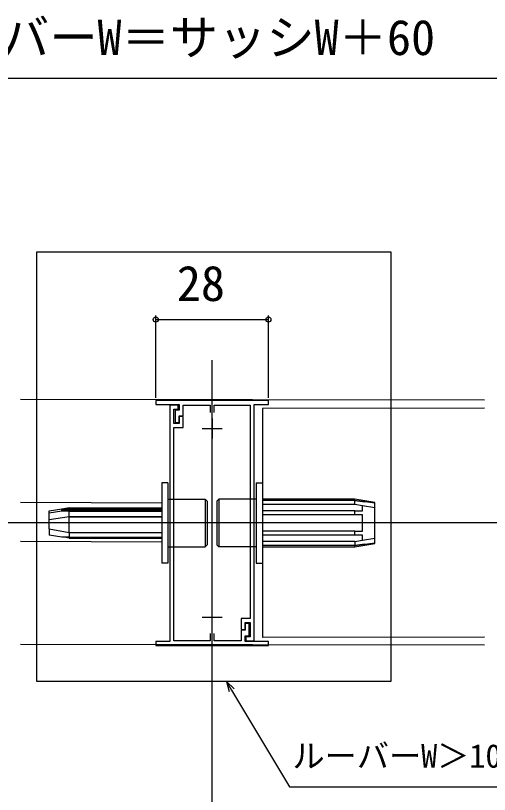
# Model space of a CAD drawing. Units: millimetres, scale not verified. Extents: x -525 to 525, y -783 to 778.
# Drawn here: x -125.9 to -8.1, y -461.4 to -267.5 of the extents above; entities that cross this region are included whole.
import ezdxf
from ezdxf.enums import TextEntityAlignment as Align

# ---------------------------------------------------------------- set-up
doc = ezdxf.new("R2010")
doc.units = ezdxf.units.MM
doc.header["$LTSCALE"] = 4
for name, color, linetype in [('0-1_USER1', 3, 'Continuous'), ('0-2_YKK_11', 7, 'Continuous'), ('0-4_YKK_12', 2, 'Continuous'), ('0-5_YKK_13', 4, 'Continuous'), ('0-6_YKK_D', 6, 'Continuous')]:
    doc.layers.add(name, color=color, linetype=linetype)
doc.styles.add('ＭＳ ゴシック', font='')
doc.styles.get('ＭＳ ゴシック').set_extended_font_data('MS Gothic')

msp = doc.modelspace()

# ---------------------------------------------------------------- linework, layer by layer
at = {"layer": '0-1_USER1'}
msp.add_lwpolyline([(-120.659, -326.298), (-32.658, -326.298), (-32.658, -433.249), (-120.659, -433.249)], close=True, dxfattribs=at)
at = {"layer": '0-2_YKK_11'}
for p, q in [((-77.095, -367.802), (-77.095, -372.802)), ((-79.595, -370.302), (-74.595, -370.302)), ((-77.095, -419.802), (-77.095, -414.802)), ((-74.595, -417.302), (-79.595, -417.302))]:
    msp.add_line(p, q, dxfattribs=at)
for points in [[(-76.595, -366.322), (-76.595, -364.502), (-67.595, -364.502), (-67.595, -417.602), (-69.895, -417.602), (-69.895, -420.302), (-68.895, -420.302), (-68.895, -418.602), (-67.595, -418.602), (-67.595, -422.102), (-68.695, -422.102), (-68.695, -423.102), (-66.595, -423.102), (-66.595, -364.302), (-63.095, -364.302), (-63.095, -363.302), (-91.095, -363.302), (-91.095, -364.302), (-85.295, -364.302), (-85.295, -365.702), (-86.295, -365.702), (-86.295, -368.802), (-85.295, -368.802), (-85.295, -367.102), (-84.295, -367.102), (-84.295, -364.502), (-77.595, -364.502), (-77.595, -366.322)], [(-77.595, -421.282), (-77.595, -423.102), (-86.595, -423.102), (-86.595, -370.002), (-84.295, -370.002), (-84.295, -367.302), (-85.295, -367.302), (-85.295, -369.002), (-86.595, -369.002), (-86.595, -365.502), (-85.495, -365.502), (-85.495, -364.502), (-87.595, -364.502), (-87.595, -423.302), (-91.095, -423.302), (-91.095, -424.302), (-63.095, -424.302), (-63.095, -423.302), (-68.895, -423.302), (-68.895, -421.902), (-67.895, -421.902), (-67.895, -418.802), (-68.895, -418.802), (-68.895, -420.502), (-69.895, -420.502), (-69.895, -423.102), (-76.595, -423.102), (-76.595, -421.282)]]:
    msp.add_lwpolyline(points, dxfattribs=at)
at = {"layer": '0-4_YKK_12'}
for p, q in [((-77.095, -566.302), (-77.095, -353.302)), ((-9.336, -363.212), (-124.745, -363.024)), ((-9.336, -365.212), (-64.595, -365.302)), ((-64.595, -365.302), (-64.595, -422.302)), ((-124.745, -388.639), (-89.595, -388.774)), ((-89.595, -388.917), (-89.595, -398.601)), ((-89.595, -388.917), (-89.595, -398.601)), ((94.505, -393.802), (-208.495, -393.802)), ((-124.745, -398.323), (-89.595, -398.458)), ((-9.336, -422.212), (-64.595, -422.302)), ((-9.336, -424.212), (-124.745, -424.024))]:
    msp.add_line(p, q, dxfattribs=at)
at = {"layer": '0-5_YKK_13'}
for p, q in [((-88.095, -383.802), (-88.095, -403.802)), ((-66.095, -383.802), (-64.595, -383.802)), ((-66.095, -383.802), (-66.095, -403.802)), ((-64.595, -383.802), (-64.595, -403.802)), ((-88.095, -387.852), (-87.595, -387.852)), ((-87.595, -387.852), (-86.595, -387.852)), ((-78.295, -388.352), (-78.795, -387.852)), ((-78.295, -388.352), (-78.295, -399.252)), ((-75.895, -388.352), (-75.395, -387.852)), ((-75.895, -388.352), (-75.895, -399.252)), ((-75.395, -387.852), (-75.395, -399.752)), ((-67.595, -387.852), (-75.395, -387.852)), ((-66.595, -387.852), (-67.595, -387.852)), ((-66.095, -387.852), (-66.595, -387.852)), ((-41.595, -388.233), (-64.595, -388.233)), ((-41.595, -388.233), (-41.595, -387.902)), ((-41.595, -388.233), (-39.094, -388.525)), ((-39.094, -388.525), (-41.595, -388.233)), ((-41.595, -389.202), (-41.595, -388.233)), ((-39.72, -390.802), (-39.72, -389.502)), ((-36.595, -390.002), (-39.72, -389.502)), ((-36.595, -388.833), (-39.094, -388.525)), ((-36.595, -398.902), (-36.595, -388.702)), ((-117.595, -390.793), (-114.47, -390.26)), ((-117.595, -391.324), (-117.595, -390.793)), ((-114.47, -390.86), (-117.595, -391.324)), ((-117.595, -392.92), (-117.595, -391.324)), ((-112.595, -390.051), (-114.47, -390.35)), ((-114.47, -390.42), (-112.595, -390.121)), ((-114.47, -390.26), (-113.859, -390.253)), ((-114.47, -390.35), (-114.47, -390.26)), ((-112.595, -390.4), (-114.47, -390.699)), ((-114.47, -390.699), (-114.47, -390.42)), ((-114.47, -390.42), (-112.722, -390.42)), ((-114.47, -390.769), (-112.595, -390.47)), ((-114.47, -390.769), (-89.595, -390.769)), ((-114.47, -390.86), (-114.47, -390.769)), ((-112.595, -390.881), (-114.47, -390.86)), ((-112.595, -390.051), (-89.595, -390.051)), ((-112.595, -390.121), (-112.595, -390.051)), ((-112.595, -390.121), (-89.595, -390.121)), ((-112.595, -390.4), (-89.595, -390.4)), ((-112.595, -390.47), (-112.595, -390.4)), ((-112.595, -390.47), (-89.595, -390.47)), ((-41.595, -390.802), (-64.595, -390.802)), ((-41.595, -391.802), (-41.595, -390.802)), ((-41.595, -390.802), (-39.72, -390.802)), ((-112.595, -392.245), (-117.595, -393.001)), ((-117.595, -392.92), (-117.595, -393.001)), ((-117.595, -395.296), (-117.595, -393.001)), ((-112.595, -392.177), (-89.595, -392.177)), ((-41.595, -391.802), (-64.595, -391.802)), ((-39.72, -391.802), (-41.595, -391.802)), ((-39.72, -395.802), (-39.72, -391.802)), ((-117.595, -395.296), (-112.595, -396.135)), ((-117.595, -395.296), (-117.595, -396.81)), ((-114.47, -397.344), (-117.595, -396.81)), ((-112.595, -397.365), (-114.47, -397.344)), ((-112.595, -397.552), (-113.859, -397.351)), ((-112.595, -396.135), (-89.595, -396.135)), ((-112.595, -396.135), (-112.595, -397.365)), ((-112.595, -397.365), (-89.595, -397.365)), ((-41.595, -395.802), (-64.595, -395.802)), ((-41.595, -396.802), (-64.595, -396.802)), ((-41.595, -395.802), (-39.72, -395.802)), ((-41.595, -396.802), (-41.595, -395.802)), ((-39.72, -396.802), (-41.595, -396.802)), ((-39.72, -398.102), (-39.72, -396.802)), ((-112.595, -397.552), (-89.595, -397.552)), ((-78.295, -399.252), (-78.795, -399.752)), ((-75.895, -399.252), (-75.395, -399.752)), ((-41.595, -398.402), (-64.595, -398.402)), ((-41.595, -399.37), (-64.595, -399.37)), ((-41.595, -399.37), (-64.595, -399.37)), ((-41.595, -398.402), (-39.72, -398.102)), ((-41.595, -398.402), (-41.595, -399.37)), ((-41.595, -399.702), (-36.595, -398.902)), ((-39.094, -399.079), (-41.595, -399.37)), ((-41.595, -399.37), (-39.094, -399.079)), ((-41.595, -399.702), (-41.595, -399.37)), ((-39.72, -398.102), (-36.595, -397.602)), ((-39.094, -399.079), (-36.595, -398.77)), ((-88.095, -399.752), (-87.595, -399.752)), ((-87.595, -399.752), (-86.595, -399.752)), ((-86.595, -399.752), (-78.795, -399.752)), ((-67.595, -399.752), (-75.395, -399.752)), ((-66.595, -399.752), (-67.595, -399.752)), ((-66.095, -399.752), (-66.595, -399.752)), ((-64.595, -399.702), (-41.595, -399.702)), ((-88.095, -403.802), (-89.595, -403.802)), ((-66.095, -403.802), (-64.595, -403.802))]:
    msp.add_line(p, q, dxfattribs=at)
for points in [[(-88.095, -383.802), (-89.595, -383.802), (-89.595, -403.802)], [(-86.595, -387.852), (-78.795, -387.852), (-78.795, -399.752)], [(-36.595, -388.702), (-41.595, -387.902), (-64.595, -387.902)], [(-39.72, -389.502), (-41.595, -389.202), (-64.595, -389.202)], [(-112.595, -392.177), (-112.595, -390.881), (-89.595, -390.881)], [(-117.595, -392.92), (-112.595, -392.177), (-112.595, -392.245)], [(-112.595, -396.135), (-112.595, -392.245), (-89.595, -392.245)]]:
    msp.add_lwpolyline(points, dxfattribs=at)
at = {"layer": '0-6_YKK_D'}
for p, q in [((115.505, -283.172), (-229.495, -283.172)), ((-91.095, -362.602), (-91.095, -342.172)), ((-91.095, -343.172), (-63.095, -343.172)), ((-63.095, -362.602), (-63.095, -342.172))]:
    msp.add_line(p, q, dxfattribs=at)
for points in [[(-71.636, -435.084), (-73.533, -433.249), (-72.808, -435.787)], [(-73.533, -433.249), (-72.222, -435.436), (-57.821, -459.451), (67.366, -459.451)]]:
    msp.add_lwpolyline(points, dxfattribs=at)
for centre in [(-91.095, -343.172), (-63.095, -343.172)]:
    msp.add_circle(centre, 0.637, dxfattribs=at)

# ---------------------------------------------------------------- texts
at = {"layer": '0-6_YKK_D', "style": 'ＭＳ ゴシック'}
for s, height, p in [('ルーバーW＝サッシW＋60', 8.798, (-153.575, -279.944)), ('28', 8.798, (-85.856, -341.172)), ('ルーバーW＞1000の場合', 5.865, (-57.105, -456.479))]:
    msp.add_text(s, height=height, dxfattribs=at).set_placement(p, align=Align.BOTTOM_LEFT)

doc.saveas('drawing.dxf')
